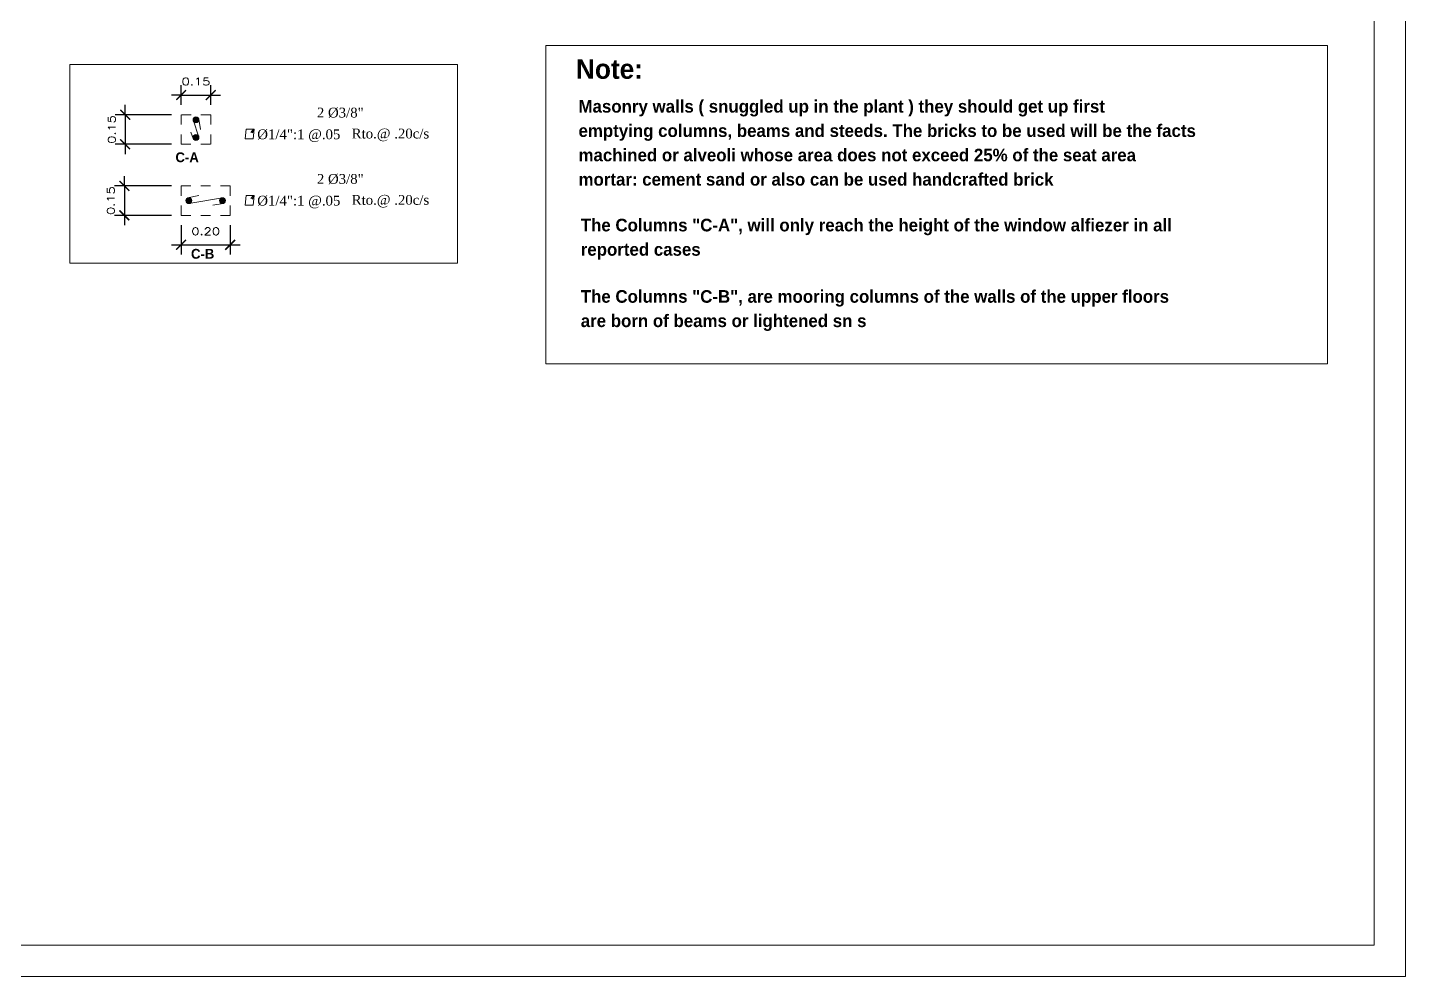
# Model space of a CAD drawing. Header units: millimetres. Extents: x -59 to 123, y 54 to 155.
# Drawn here: x -28.73 to -14.69, y 54.35 to 64.02 of the extents above; entities that cross this region are included whole.
import ezdxf

# ---------------------------------------------------------------- set-up
doc = ezdxf.new("R2010")
doc.units = ezdxf.units.MM
doc.linetypes.add('CONTINUA', pattern=[0])
doc.linetypes.add('RAYITAS', pattern=[0.375, 0.25, -0.125])
doc.layers.get('0').update_dxf_attribs({"lineweight": 9})
doc.layers.get('Defpoints').update_dxf_attribs({"lineweight": 0})
for name, color, linetype, lineweight in [('ACERO', 150, 'CONTINUA', 40), ('COTAS', 8, 'Continuous', 5), ('DET-CORTE', 86, 'Continuous', 50), ('TEXTOS', 3, 'Continuous', 0), ('textura', 253, 'Continuous', 0)]:
    doc.layers.add(name, color=color, linetype=linetype, lineweight=lineweight)
doc.styles.add('LUIS', font='arial.ttf')
doc.styles.add('R80-50', font='ROMANS.shx', dxfattribs={"width": 1.3, "height": 0.075})
doc.styles.get("Standard").update_dxf_attribs({"font": 'arial.ttf'})
doc.styles.add('TEXTO', font='times.ttf')
doc.dimstyles.new('1-50', dxfattribs={"dimtxt": 0.1, "dimasz": 0.1, "dimexe": 0.1, "dimexo": 0.1, "dimgap": 0.1, "dimtad": 1, "dimzin": 1, "dimdsep": 46, "dimtxsty": 'R80-50', "dimblk": 'ARCHTICK', "dimcen": 0.09, "dimdle": 0.1, "dimclrt": 94, "dimaunit": 1, "dimadec": 4, "dimazin": 0, "dimtfac": 1, "dimtix": 1, "dimtmove": 0, "dimatfit": 3, "dimldrblk": 'ARCHTICK', "dimfxl": 1, "dimtolj": 1, "dimtzin": 0, "dimarcsym": 0})

# ---------------------------------------------------------------- blocks, each defined once
blk = doc.blocks.new('_ArchTick')
at = {"color": 0, "linetype": 'ByBlock', "const_width": 0.15}
blk.add_lwpolyline([(-0.5, -0.5), (0.5, 0.5)], dxfattribs=at)
blk = doc.blocks.new('*D948')
at = {"layer": 'COTAS', "color": 0, "lineweight": -2, "transparency": 16777216}
for p, q in [((-27.161, 63.329), (-27.261, 63.329)), ((-27.161, 63.228), (-27.161, 63.429)), ((-27.161, 63.329), (-26.859, 63.329)), ((-26.859, 63.228), (-26.859, 63.429)), ((-26.859, 63.329), (-26.759, 63.329))]:
    blk.add_line(p, q, dxfattribs=at)
at = {"layer": 'Defpoints', "color": 0, "transparency": 16777216}
for p in [(-26.859, 63.329), (-27.161, 63.128), (-26.859, 63.128)]:
    blk.add_point(p, dxfattribs=at)
at = {"layer": 'COTAS', "color": 0, "lineweight": -2, "transparency": 16777216, "xscale": 0.1, "yscale": 0.1, "zscale": 0.1}
blk.add_blockref('_ArchTick', (-27.161, 63.329), dxfattribs=at)
at = {"layer": 'COTAS', "color": 0, "lineweight": -2, "transparency": 16777216, "xscale": 0.1, "yscale": 0.1, "zscale": 0.1, "rotation": 180}
blk.add_blockref('_ArchTick', (-26.859, 63.329), dxfattribs=at)
at = {"layer": 'COTAS', "color": 94, "lineweight": 5, "transparency": 16777216, "insert": (-27.01, 63.466), "char_height": 0.075, "attachment_point": 5, "style": 'R80-50'}
blk.add_mtext('\\A1;0.15', dxfattribs=at)
blk = doc.blocks.new('*D949')
at = {"layer": 'COTAS', "color": 0, "lineweight": -2, "transparency": 16777216}
for p, q in [((-27.732, 63.128), (-27.732, 63.228)), ((-27.261, 63.128), (-27.832, 63.128)), ((-27.732, 63.128), (-27.732, 62.828)), ((-27.261, 62.828), (-27.832, 62.828)), ((-27.732, 62.828), (-27.732, 62.728))]:
    blk.add_line(p, q, dxfattribs=at)
at = {"layer": 'Defpoints', "color": 0, "transparency": 16777216}
for p in [(-27.161, 63.128), (-27.732, 62.828), (-27.161, 62.828)]:
    blk.add_point(p, dxfattribs=at)
at = {"layer": 'COTAS', "color": 0, "lineweight": -2, "transparency": 16777216, "xscale": 0.1, "yscale": 0.1, "zscale": 0.1}
for p, rotation in [((-27.732, 63.128), 270), ((-27.732, 62.828), 90)]:
    blk.add_blockref('_ArchTick', p, dxfattribs=dict(at, rotation=rotation))
at = {"layer": 'COTAS', "color": 94, "lineweight": 5, "transparency": 16777216, "insert": (-27.869, 62.978), "char_height": 0.075, "attachment_point": 5, "rotation": 90, "style": 'R80-50'}
blk.add_mtext('\\A1;0.15', dxfattribs=at)
blk = doc.blocks.new('*D950')
at = {"layer": 'COTAS', "color": 0, "lineweight": -2, "transparency": 16777216}
for p, q in [((-27.74, 62.403), (-27.74, 62.503)), ((-27.261, 62.403), (-27.84, 62.403)), ((-27.74, 62.403), (-27.74, 62.103)), ((-27.261, 62.103), (-27.84, 62.103)), ((-27.74, 62.103), (-27.74, 62.003))]:
    blk.add_line(p, q, dxfattribs=at)
at = {"layer": 'Defpoints', "color": 0, "transparency": 16777216}
for p in [(-27.161, 62.403), (-27.74, 62.103), (-27.161, 62.103)]:
    blk.add_point(p, dxfattribs=at)
at = {"layer": 'COTAS', "color": 0, "lineweight": -2, "transparency": 16777216, "xscale": 0.1, "yscale": 0.1, "zscale": 0.1}
for p, rotation in [((-27.74, 62.403), 270), ((-27.74, 62.103), 90)]:
    blk.add_blockref('_ArchTick', p, dxfattribs=dict(at, rotation=rotation))
at = {"layer": 'COTAS', "color": 94, "lineweight": 5, "transparency": 16777216, "insert": (-27.878, 62.253), "char_height": 0.075, "attachment_point": 5, "rotation": 90, "style": 'R80-50'}
blk.add_mtext('\\A1;0.15', dxfattribs=at)
blk = doc.blocks.new('*D951')
at = {"layer": 'COTAS', "color": 0, "lineweight": -2, "transparency": 16777216}
for p, q in [((-27.161, 62.003), (-27.161, 61.703)), ((-26.661, 62.003), (-26.661, 61.703)), ((-27.261, 61.803), (-26.561, 61.803))]:
    blk.add_line(p, q, dxfattribs=at)
at = {"layer": 'Defpoints', "color": 0, "transparency": 16777216}
for p in [(-27.161, 62.103), (-26.661, 62.103), (-26.661, 61.803)]:
    blk.add_point(p, dxfattribs=at)
at = {"layer": 'COTAS', "color": 0, "lineweight": -2, "transparency": 16777216, "xscale": 0.1, "yscale": 0.1, "zscale": 0.1, "rotation": 180}
blk.add_blockref('_ArchTick', (-27.161, 61.803), dxfattribs=at)
at = {"layer": 'COTAS', "color": 0, "lineweight": -2, "transparency": 16777216, "xscale": 0.1, "yscale": 0.1, "zscale": 0.1}
blk.add_blockref('_ArchTick', (-26.661, 61.803), dxfattribs=at)
at = {"layer": 'COTAS', "color": 94, "lineweight": 5, "transparency": 16777216, "insert": (-26.911, 61.94), "char_height": 0.075, "attachment_point": 5, "style": 'R80-50'}
blk.add_mtext('\\A1;0.20', dxfattribs=at)

msp = doc.modelspace()

# ---------------------------------------------------------------- hatches: boundary and pattern name
at = {"layer": 'ACERO', "lineweight": 5}
for points in [[(-27.0103, 63.0463, -1), (-27.0103, 63.1063, -1)], [(-27.0103, 63.0463, -1), (-27.0103, 63.1063, -1)], [(-27.0103, 63.0463, -1), (-27.0103, 63.1063, -1)], [(-27.0103, 62.9264, 1), (-27.0103, 62.8664, 1)], [(-27.0103, 62.9264, 1), (-27.0103, 62.8664, 1)], [(-27.0103, 62.9264, 1), (-27.0103, 62.8664, 1)], [(-27.0523, 62.2528, 1), (-27.1123, 62.2528, 1)], [(-27.0523, 62.2528, 1), (-27.1123, 62.2528, 1)], [(-27.0523, 62.2528, 1), (-27.1123, 62.2528, 1)], [(-26.7703, 62.2528, -1), (-26.7103, 62.2528, -1)], [(-26.7703, 62.2528, -1), (-26.7103, 62.2528, -1)], [(-26.7703, 62.2528, -1), (-26.7103, 62.2528, -1)]]:
    msp.add_hatch(color=256, dxfattribs=at).paths.add_polyline_path(points)

# ---------------------------------------------------------------- linework, layer by layer
for points in [[(-26.9803, 62.898), (-27.0403, 63.0763)], [(-26.981, 63.0829), (-26.9633, 62.9772)], [(-27.0381, 62.8851), (-27.0642, 62.9501)], [(-27.095, 62.28), (-26.9825, 62.3067)], [(-27.0823, 62.2228), (-26.7403, 62.2828)], [(-26.7337, 62.2235), (-26.8394, 62.2058)]]:
    msp.add_lwpolyline(points, dxfattribs=at)
for centre in [(-27.0103, 63.0763), (-27.0103, 63.0763), (-27.0103, 63.0763), (-27.0103, 62.8964), (-27.0103, 62.8964), (-27.0103, 62.8964), (-27.0823, 62.2528), (-27.0823, 62.2528), (-27.0823, 62.2528), (-26.7403, 62.2528), (-26.7403, 62.2528), (-26.7403, 62.2528)]:
    msp.add_circle(centre, 0.03, dxfattribs=at)
at = {"layer": 'COTAS', "linetype": 'CONTINUA', "lineweight": 5}
for points in [[(-23.4455, 63.8351), (-15.4829, 63.8351), (-15.4829, 60.5909), (-23.4455, 60.5909)], [(-28.296, 63.6401), (-24.3452, 63.6401), (-24.3452, 61.6141), (-28.296, 61.6141)]]:
    msp.add_lwpolyline(points, close=True, dxfattribs=at)
at = {"layer": 'Defpoints', "lineweight": 5, "ltscale": 0.5}
msp.add_lwpolyline([(-58.9383, 54.3471), (-14.6883, 54.3471), (-14.6883, 84.1298), (-58.9383, 84.1298)], close=True, dxfattribs=at)
at = {"layer": 'DET-CORTE', "lineweight": 5, "ltscale": 0.5}
msp.add_lwpolyline([(-58.6204, 54.6651), (-15.0063, 54.6651), (-15.0063, 83.8118), (-58.6204, 83.8118)], close=True, dxfattribs=at)
at = {"layer": 'TEXTOS', "lineweight": 5}
for points in [[(-26.5097, 62.8817), (-26.498, 62.9794), (-26.4174, 62.9794), (-26.4291, 62.8817), (-26.5097, 62.8817)], [(-26.4253, 62.9794), (-26.4497, 62.9488)], [(-26.4196, 62.9677), (-26.439, 62.9446)], [(-26.5097, 62.2058), (-26.498, 62.3035), (-26.4174, 62.3035), (-26.4291, 62.2058), (-26.5097, 62.2058)], [(-26.4253, 62.3035), (-26.4497, 62.2729)], [(-26.4196, 62.2918), (-26.439, 62.2687)]]:
    msp.add_lwpolyline(points, dxfattribs=at)
at = {"layer": 'textura', "linetype": 'RAYITAS', "lineweight": 5, "ltscale": 0.3}
for points in [[(-27.1613, 63.1279), (-27.1613, 62.8279), (-26.8592, 62.8279), (-26.8592, 63.1279)], [(-27.1613, 62.4028), (-27.1613, 62.1028), (-26.6613, 62.1028), (-26.6613, 62.4028)]]:
    msp.add_lwpolyline(points, close=True, dxfattribs=at)

# ---------------------------------------------------------------- texts
at = {"layer": 'TEXTOS', "lineweight": 5, "style": 'TEXTO'}
for s, p in [('2 %%C3/8" ', (-25.7786, 63.1001)), ('%%C1/4":1 @.05', (-26.3859, 62.8787)), ('Rto.@ .20c/s', (-25.4236, 62.8864)), ('2 %%C3/8" ', (-25.7786, 62.4242)), ('%%C1/4":1 @.05', (-26.3859, 62.2028)), ('Rto.@ .20c/s', (-25.4236, 62.2106))]:
    msp.add_text(s, height=0.1, dxfattribs=at).set_placement(p)
at = {"layer": 'TEXTOS', "lineweight": 5, "width": 18.247702, "attachment_point": 7, "line_spacing_factor": 1.158165}
for s, insert, char_height in [('{\\fCentury Gothic|b1|i0|c0|p34;Note: }', (-23.1389, 63.4916), 0.199793), ('{\\fCentury Gothic|b1|i0|c0|p34;Masonry walls ( snuggled up in the plant ) they should get up first\\Pemptying columns, beams and steeds. The bricks to be used will be the facts \\Pmachined or alveoli whose area does not exceed 25% of the seat area\\Pmortar: cement sand or also can be used handcrafted brick }', (-23.1129, 62.4036), 0.128439), ('{\\fCentury Gothic|b1|i0|c0|p34;The Columns "C-A", will only reach the height of the window alfiezer in all\\Preported cases}', (-23.0901, 61.6528), 0.1284386), ('{\\fCentury Gothic|b1|i0|c0|p34;The Columns "C-B", are mooring columns of the walls of the upper floors\\Pare born of beams or lightened sn s}', (-23.0901, 60.9247), 0.1284386)]:
    msp.add_mtext(s, dxfattribs=dict(at, insert=insert, char_height=char_height))
at = {"layer": 'TEXTOS', "lineweight": 5, "char_height": 0.1, "width": 12.786604, "attachment_point": 7, "style": 'LUIS'}
for s, insert in [('{\\fCentury Gothic|b1|i0|c0|p34;C-A}', (-27.2192, 62.6433)), ('{\\fCentury Gothic|b1|i0|c0|p34;C-B}', (-27.0611, 61.6595))]:
    msp.add_mtext(s, dxfattribs=dict(at, insert=insert))

# ---------------------------------------------------------------- dimensions: what is measured, and where the dimension line sits
at = {"layer": 'COTAS', "lineweight": 5}
dim = msp.add_linear_dim(base=(-26.8592, 63.3288), p1=(-27.1613, 63.1279), p2=(-26.8592, 63.1279), dimstyle='1-50', override={"dimlfac": 0.5}, dxfattribs=at)
dim.commit()
dim.dimension.update_dxf_attribs({"geometry": '*D948', "text_midpoint": (-27.0103, 63.4663)})
for base, p1, p2, picture, middle in [((-27.7319, 62.8279), (-27.1613, 63.1279), (-27.1613, 62.8279), '*D949', (-27.8694, 62.9779)), ((-27.7403, 62.1028), (-27.1613, 62.4028), (-27.1613, 62.1028), '*D950', (-27.8778, 62.2528))]:
    dim = msp.add_linear_dim(base=base, p1=p1, p2=p2, angle=90, dimstyle='1-50', override={"dimlfac": 0.5}, dxfattribs=at)
    dim.commit()
    dim.dimension.update_dxf_attribs({"geometry": picture, "text_midpoint": middle})
dim = msp.add_linear_dim(base=(-26.6613, 61.8028), p1=(-27.1613, 62.1028), p2=(-26.6613, 62.1028), text='0.20', dimstyle='1-50', override={"dimlfac": 0.5}, dxfattribs=at)
dim.commit()
dim.dimension.update_dxf_attribs({"geometry": '*D951', "text_midpoint": (-26.9113, 61.9403)})

doc.saveas('drawing.dxf')
